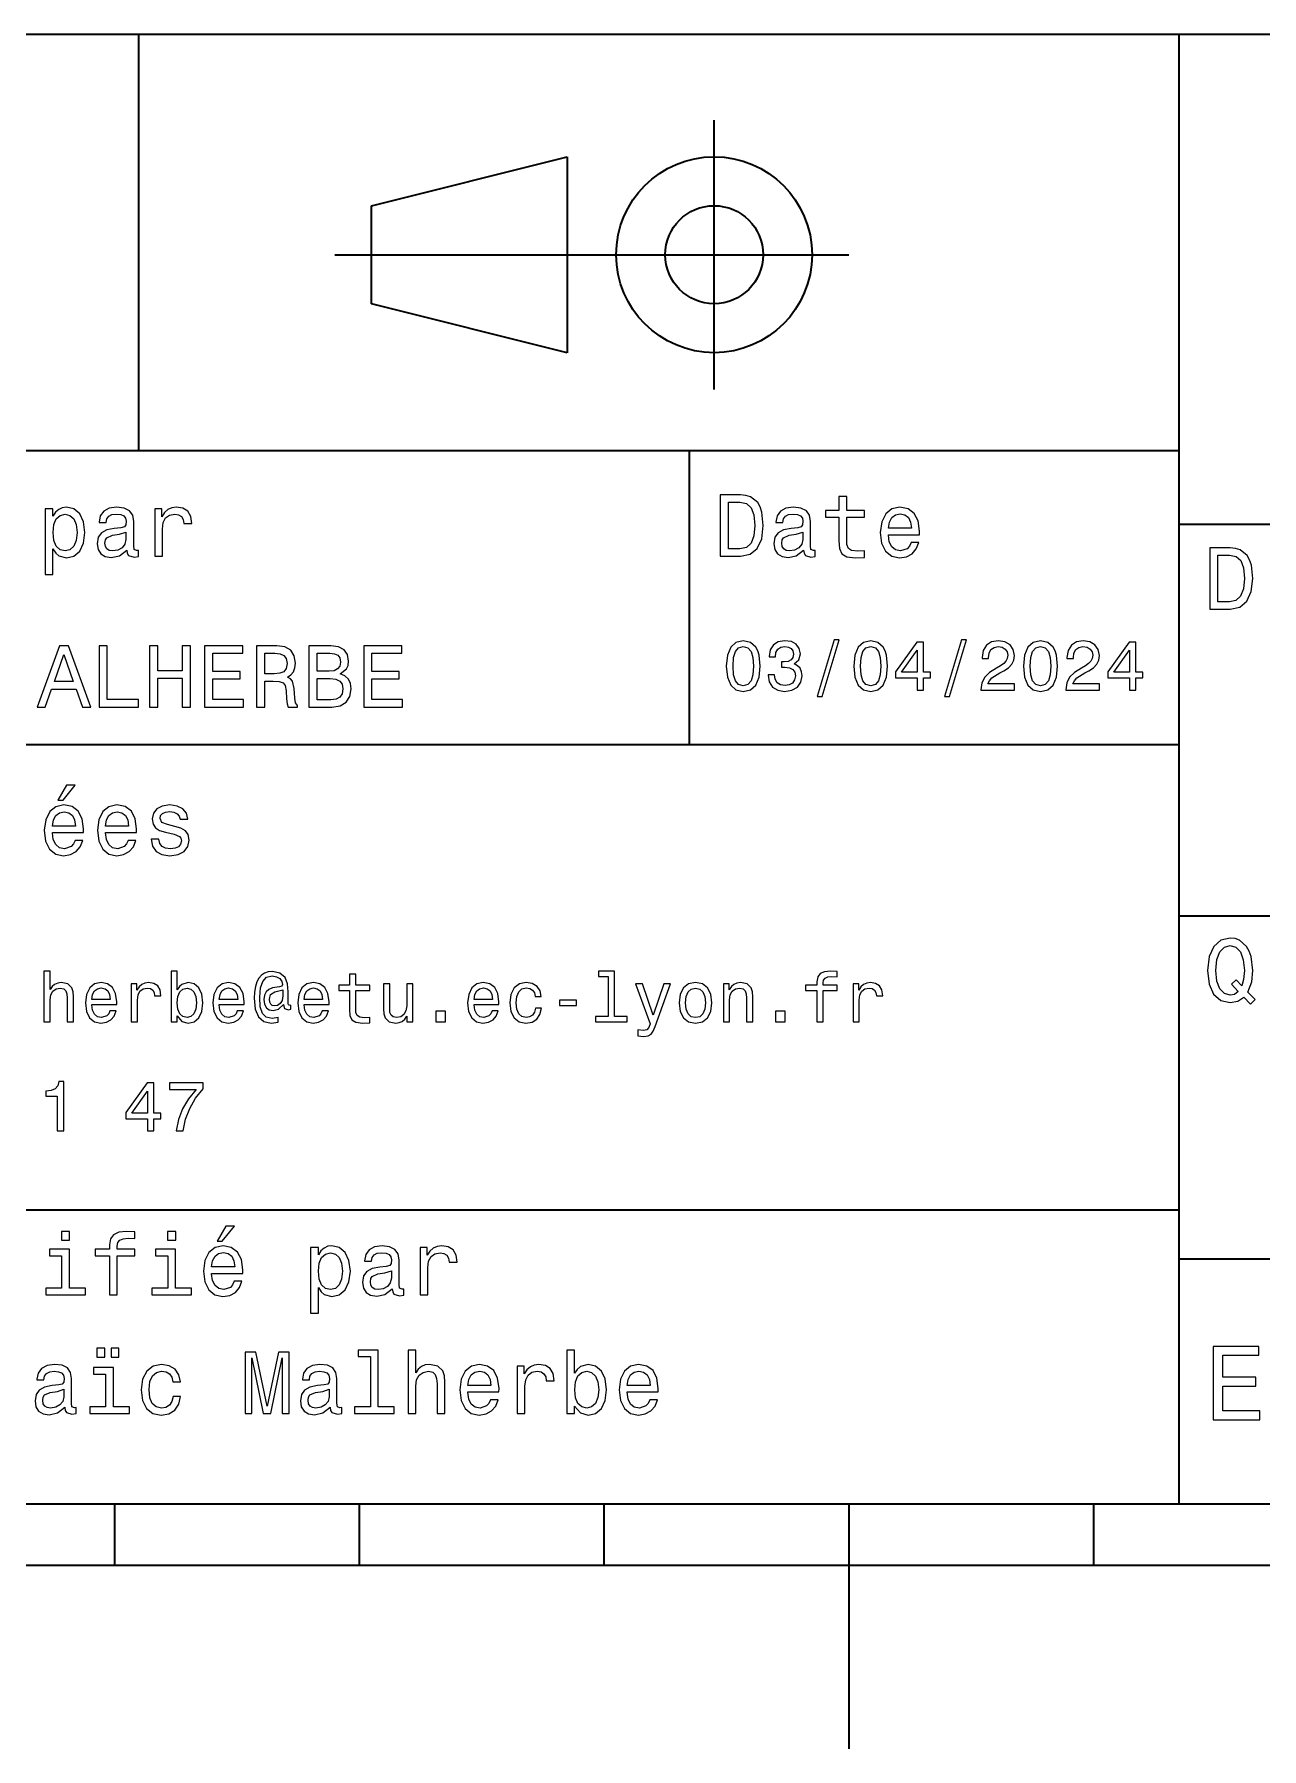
# Model space of a CAD drawing. Extents: x 0 to 297, y 0 to 210.
# Drawn here: x 115.2 to 165.4, y 0 to 70 of the extents above; entities that cross this region are included whole.
import ezdxf

# ---------------------------------------------------------------- set-up
doc = ezdxf.new("R2010")
doc.units = 0

msp = doc.modelspace()

# ---------------------------------------------------------------- linework, layer by layer
at = {"color": 7, "lineweight": 35}
for p, q in [((97, 70), (287, 70)), ((162, 10), (162, 70)), ((127.5, 61), (148.5, 61)), ((97, 53), (162, 53)), ((162, 50), (287, 50)), ((97, 41), (162, 41)), ((162, 34), (287, 34)), ((97, 22), (162, 22)), ((162, 20), (287, 20)), ((10, 10), (287, 10)), ((97, 10), (287, 10)), ((98.5, 7.5), (198.5, 7.5))]:
    msp.add_line(p, q, dxfattribs=at)
at = {"color": 7, "lineweight": 35, "ltscale": 0.425}
msp.add_line((119.5, 53), (119.5, 70), dxfattribs=at)
at = {"color": 7, "lineweight": 35, "ltscale": 0.275}
msp.add_line((143, 55.5), (143, 66.5), dxfattribs=at)
at = {"color": 7, "lineweight": 35, "ltscale": 0.206155}
for p, q in [((129, 63), (137, 65)), ((137, 57), (129, 59))]:
    msp.add_line(p, q, dxfattribs=at)
at = {"color": 7, "lineweight": 35, "ltscale": 0.2}
msp.add_line((137, 65), (137, 57), dxfattribs=at)
at = {"color": 7, "lineweight": 35, "ltscale": 0.1}
msp.add_line((129, 59), (129, 63), dxfattribs=at)
at = {"color": 7, "lineweight": 35, "ltscale": 0.3}
msp.add_line((142, 41), (142, 53), dxfattribs=at)
at = {"color": 7, "lineweight": 35, "ltscale": 0.0625}
for p, q in [((118.5, 10), (118.5, 7.5)), ((128.5, 10), (128.5, 7.5)), ((138.5, 10), (138.5, 7.5)), ((158.5, 10), (158.5, 7.5))]:
    msp.add_line(p, q, dxfattribs=at)
at = {"color": 7, "lineweight": 35, "ltscale": 0.25}
msp.add_line((148.5, 10), (148.5, 0), dxfattribs=at)
at = {"color": 7, "lineweight": 13}
for points in [[(144.080688, 51.190563), (143.248566, 51.190563), (143.248566, 48.690563), (144.080688, 48.690563), (144.473343, 48.769814), (144.765137, 49.011169), (144.945251, 49.40382), (145.010086, 49.940563), (144.952454, 50.488113), (144.880402, 50.70425), (144.779541, 50.877163), (144.487747, 51.111313), (144.296829, 51.168949)], [(148.100861, 50.289986), (148.100861, 49.320965), (148.122482, 49.007565), (148.223343, 48.791428), (148.425079, 48.665348), (148.767288, 48.62212), (149.141937, 48.640129), (149.141937, 48.913906), (148.868149, 48.892292), (148.619598, 48.921112), (148.486313, 49.011169), (148.42868, 49.162464), (148.417862, 49.375), (148.417862, 50.289986), (149.141937, 50.289986), (149.141937, 50.560158), (148.417862, 50.560158), (148.417862, 51.125721), (148.100861, 51.125721), (148.100861, 50.560158), (147.553314, 50.560158), (147.553314, 50.289986)], [(115.986313, 50.326012), (115.986313, 50.625), (115.669312, 50.625), (115.669312, 47.941284), (115.986313, 47.941284), (115.986313, 48.98595), (116.097984, 48.816643), (116.22406, 48.704971), (116.541069, 48.62212), (116.843658, 48.690563), (117.081413, 48.895893), (117.236313, 49.2201), (117.293945, 49.659584), (117.236313, 50.095463), (117.081413, 50.41967), (116.843658, 50.621399), (116.541069, 50.693443), (116.368156, 50.671829), (116.220459, 50.603386), (116.094383, 50.488113)], [(116.48703, 48.9067), (116.274498, 48.953533), (116.119598, 49.097622), (116.022339, 49.331772), (115.989914, 49.659584), (116.022339, 49.983791), (116.119598, 50.217941), (116.274498, 50.358429), (116.48703, 50.408863), (116.681557, 50.358429), (116.836456, 50.21434), (116.933716, 49.98019), (116.969742, 49.659584), (116.933716, 49.335377), (116.836456, 49.097622), (116.681557, 48.953533)], [(119.005043, 48.942726), (119.005043, 48.931919), (119.023056, 48.809441), (119.077087, 48.722984), (119.304031, 48.654541), (119.480545, 48.683357), (119.480545, 48.928314), (119.4049, 48.917507), (119.304031, 48.96434), (119.286026, 49.108429), (119.286026, 50.109871), (119.242798, 50.365635), (119.116714, 50.54575), (118.896973, 50.65382), (118.587173, 50.693443), (118.284584, 50.650219), (118.061241, 50.52774), (117.920746, 50.336815), (117.873917, 50.084656), (117.873917, 50.063042), (118.158501, 50.063042), (118.183716, 50.21434), (118.26297, 50.322407), (118.392654, 50.387249), (118.57637, 50.412464), (118.752884, 50.394455), (118.878967, 50.34042), (118.954613, 50.246758), (118.979828, 50.117077), (118.965416, 49.965778), (118.907784, 49.890129), (118.763687, 49.854107), (118.493515, 49.825291), (118.183716, 49.760448), (117.963974, 49.645176), (117.834297, 49.465057), (117.79467, 49.19849), (117.830688, 48.960735), (117.942368, 48.784222), (118.122482, 48.67255), (118.37104, 48.632927), (118.706055, 48.708576)], [(120.143372, 48.690563), (120.460373, 48.690563), (120.460373, 49.796471), (120.492798, 50.063042), (120.590057, 50.253963), (120.748558, 50.369236), (120.961098, 50.408863), (121.119598, 50.383648), (121.238472, 50.3116), (121.310516, 50.189121), (121.335739, 50.023415), (121.656342, 50.023415), (121.613113, 50.315205), (121.49424, 50.524136), (121.296112, 50.650219), (121.02594, 50.693443), (120.842224, 50.664627), (120.683716, 50.592579), (120.543228, 50.4701), (120.431557, 50.304398), (120.431557, 50.625), (120.143372, 50.625)], [(144.055481, 50.891571), (144.329254, 50.837536), (144.516571, 50.671829), (144.628235, 50.376442), (144.664261, 49.940563), (144.624634, 49.519093), (144.51297, 49.223705), (144.322052, 49.047192), (144.055481, 48.989555), (143.583572, 48.989555), (143.583572, 50.891571)], [(146.656342, 48.942726), (146.656342, 48.931919), (146.674347, 48.809441), (146.728394, 48.722984), (146.955338, 48.654541), (147.131851, 48.683357), (147.131851, 48.928314), (147.056198, 48.917507), (146.955338, 48.96434), (146.937317, 49.108429), (146.937317, 50.109871), (146.894089, 50.365635), (146.768005, 50.54575), (146.548264, 50.65382), (146.23848, 50.693443), (145.935883, 50.650219), (145.71254, 50.52774), (145.572052, 50.336815), (145.525223, 50.084656), (145.525223, 50.063042), (145.809799, 50.063042), (145.835022, 50.21434), (145.914261, 50.322407), (146.043945, 50.387249), (146.227661, 50.412464), (146.404175, 50.394455), (146.530258, 50.34042), (146.605911, 50.246758), (146.631119, 50.117077), (146.616714, 49.965778), (146.559082, 49.890129), (146.414978, 49.854107), (146.144806, 49.825291), (145.835022, 49.760448), (145.61528, 49.645176), (145.485596, 49.465057), (145.445969, 49.19849), (145.481995, 48.960735), (145.593658, 48.784222), (145.773773, 48.67255), (146.022339, 48.632927), (146.357346, 48.708576)], [(150.121765, 49.565922), (151.389771, 49.565922), (151.393372, 49.713619), (151.335739, 50.127884), (151.177231, 50.437683), (150.925079, 50.625), (150.590057, 50.693443), (150.262253, 50.621399), (150.010086, 50.41967), (149.847977, 50.091862), (149.790344, 49.659584), (149.844376, 49.216499), (150.006485, 48.892292), (150.255051, 48.690563), (150.579254, 48.62212), (150.860229, 48.668949), (151.090775, 48.791428), (151.260086, 48.98595), (151.357346, 49.245319), (151.043945, 49.245319), (150.979111, 49.101227), (150.885452, 48.993156), (150.618881, 48.9067), (150.413544, 48.946327), (150.258652, 49.072407), (150.157776, 49.27774), (150.121765, 49.555115)], [(150.121765, 49.832493), (150.161377, 50.081055), (150.258652, 50.264771), (150.406342, 50.376442), (150.600861, 50.416069), (150.791794, 50.376442), (150.939484, 50.264771), (151.029541, 50.081055), (151.061966, 49.832493)], [(118.969025, 49.367798), (118.925797, 49.180477), (118.810516, 49.036385), (118.637611, 48.942726), (118.425072, 48.910305), (118.288185, 48.928314), (118.190926, 48.98595), (118.129684, 49.086815), (118.111671, 49.227306), (118.126083, 49.353386), (118.183716, 49.443443), (118.414268, 49.544312), (118.706055, 49.587536), (118.969025, 49.673992)], [(146.620316, 49.367798), (146.577087, 49.180477), (146.461823, 49.036385), (146.28891, 48.942726), (146.07637, 48.910305), (145.939484, 48.928314), (145.842224, 48.98595), (145.780975, 49.086815), (145.76297, 49.227306), (145.777374, 49.353386), (145.835022, 49.443443), (146.065567, 49.544312), (146.357346, 49.587536), (146.620316, 49.673992)], [(164.080688, 49.030979), (163.248566, 49.030979), (163.248566, 46.530979), (164.080688, 46.530979), (164.473343, 46.610229), (164.765137, 46.851585), (164.945251, 47.244236), (165.010086, 47.780979), (164.952454, 48.328529), (164.880402, 48.544666), (164.779541, 48.717579), (164.487747, 48.951729), (164.296829, 49.009365)], [(164.055481, 48.731987), (164.329254, 48.677952), (164.516571, 48.512245), (164.628235, 48.216858), (164.664261, 47.780979), (164.624634, 47.359509), (164.51297, 47.064121), (164.322052, 46.887608), (164.055481, 46.829971), (163.583572, 46.829971), (163.583572, 48.731987)], [(115.337898, 42.530979), (115.669312, 42.530979), (115.932281, 43.26585), (116.930115, 43.26585), (117.193085, 42.530979), (117.5317, 42.530979), (116.616714, 45.03458), (116.249283, 45.03458)], [(117.870316, 42.530979), (119.476944, 42.530979), (119.476944, 42.833572), (118.201729, 42.833572), (118.201729, 45.030979), (117.870316, 45.030979)], [(119.934441, 42.530979), (120.269455, 42.530979), (120.269455, 43.70533), (121.270897, 43.70533), (121.270897, 42.530979), (121.60231, 42.530979), (121.60231, 45.030979), (121.270897, 45.030979), (121.270897, 44.011528), (120.269455, 44.011528), (120.269455, 45.030979), (119.934441, 45.030979)], [(122.182281, 42.530979), (123.767296, 42.530979), (123.767296, 42.833572), (122.513687, 42.833572), (122.513687, 43.680115), (123.630402, 43.680115), (123.630402, 43.979107), (122.513687, 43.979107), (122.513687, 44.728386), (123.73848, 44.728386), (123.73848, 45.030979), (122.182281, 45.030979)], [(124.304039, 42.530979), (124.639053, 42.530979), (124.639053, 43.586456), (124.98127, 43.586456), (125.233429, 43.575649), (125.391937, 43.525215), (125.478394, 43.406338), (125.514412, 43.193802), (125.532425, 42.869595), (125.554039, 42.657059), (125.597267, 42.530979), (125.97551, 42.530979), (125.97551, 42.599422), (125.892654, 42.700287), (125.863838, 42.887608), (125.838623, 43.291065), (125.777382, 43.590057), (125.694527, 43.683716), (125.564842, 43.752159), (125.708939, 43.842216), (125.809799, 43.9683), (125.874641, 44.126801), (125.896255, 44.317722), (125.845825, 44.620316), (125.701736, 44.84726), (125.463982, 44.98415), (125.139771, 45.030979), (124.304039, 45.030979)], [(127.726227, 43.881844), (127.978394, 44.090778), (128.043228, 44.231266), (128.06485, 44.404179), (128.018021, 44.674351), (127.877525, 44.868874), (127.650581, 44.987751), (127.33358, 45.030979), (126.44381, 45.030979), (126.44381, 42.530979), (127.38401, 42.530979), (127.719025, 42.581413), (127.967583, 42.729107), (128.122482, 42.963257), (128.176514, 43.280258), (128.144104, 43.492794), (128.057648, 43.669308), (127.917152, 43.798992)], [(128.688049, 42.530979), (130.273056, 42.530979), (130.273056, 42.833572), (129.019455, 42.833572), (129.019455, 43.680115), (130.136169, 43.680115), (130.136169, 43.979107), (129.019455, 43.979107), (129.019455, 44.728386), (130.244232, 44.728386), (130.244232, 45.030979), (128.688049, 45.030979)], [(143.498566, 44.201729), (143.541794, 43.749279), (143.677231, 43.426514), (143.893372, 43.230549), (144.193085, 43.167149), (144.489914, 43.230549), (144.706055, 43.426514), (144.838623, 43.749279), (144.884735, 44.201729), (144.838623, 44.651299), (144.783859, 44.829971), (144.706055, 44.976948), (144.489914, 45.172913), (144.193085, 45.239193), (143.893372, 45.172913), (143.677231, 44.974064), (143.541794, 44.651299)], [(143.775223, 44.201729), (143.798279, 44.550434), (143.870316, 44.801155), (144, 44.948128), (144.193085, 45), (144.383286, 44.948128), (144.51297, 44.801155), (144.585022, 44.550434), (144.608078, 44.201729), (144.585022, 43.850143), (144.51297, 43.599426), (144.383286, 43.45245), (144.193085, 43.403458), (144, 43.45245), (143.870316, 43.599426), (143.798279, 43.850143)], [(145.201736, 43.853027), (145.201736, 43.832855), (145.247849, 43.556198), (145.383286, 43.348705), (145.596542, 43.216141), (145.878967, 43.167149), (146.17868, 43.216141), (146.403458, 43.342941), (146.547562, 43.54467), (146.599426, 43.804035), (146.57637, 43.974064), (146.51297, 44.112392), (146.409225, 44.219021), (146.270905, 44.296829), (146.458221, 44.45245), (146.524506, 44.700291), (146.481277, 44.925072), (146.357361, 45.0951), (146.155624, 45.201729), (145.878967, 45.239193), (145.619598, 45.193085), (145.420761, 45.066284), (145.291077, 44.864555), (145.247849, 44.596542), (145.247849, 44.57637), (145.504333, 44.57637), (145.52739, 44.760807), (145.60231, 44.893372), (145.723343, 44.974064), (145.893372, 45.002884), (146.043228, 44.979828), (146.15274, 44.919308), (146.219025, 44.821327), (146.244965, 44.688763), (146.219025, 44.54755), (146.149857, 44.45245), (146.028824, 44.394814), (145.864563, 44.377522), (145.752167, 44.380405), (145.752167, 44.15274), (145.893372, 44.158501), (146.074936, 44.132565), (146.210373, 44.0634), (146.291077, 43.951008), (146.319885, 43.804035), (146.288193, 43.63689), (146.20462, 43.51297), (146.072052, 43.435158), (145.896255, 43.409222), (145.714706, 43.438042), (145.582138, 43.524498), (145.498566, 43.662827), (145.466858, 43.853027)], [(147.213257, 42.956772), (147.412109, 42.956772), (148.109512, 45.279541), (147.907791, 45.279541)], [(148.703171, 44.201729), (148.746399, 43.749279), (148.881851, 43.426514), (149.097992, 43.230549), (149.397705, 43.167149), (149.694534, 43.230549), (149.910675, 43.426514), (150.043228, 43.749279), (150.08934, 44.201729), (150.043228, 44.651299), (149.98848, 44.829971), (149.910675, 44.976948), (149.694534, 45.172913), (149.397705, 45.239193), (149.097992, 45.172913), (148.881851, 44.974064), (148.746399, 44.651299)], [(148.979828, 44.201729), (149.002884, 44.550434), (149.074936, 44.801155), (149.20462, 44.948128), (149.397705, 45), (149.587906, 44.948128), (149.71759, 44.801155), (149.789627, 44.550434), (149.812683, 44.201729), (149.789627, 43.850143), (149.71759, 43.599426), (149.587906, 43.45245), (149.397705, 43.403458), (149.20462, 43.45245), (149.074936, 43.599426), (149.002884, 43.850143)], [(151.291077, 43.224785), (151.55043, 43.224785), (151.55043, 43.720463), (151.835739, 43.720463), (151.835739, 43.951008), (151.55043, 43.951008), (151.55043, 45.181557), (151.288193, 45.181557), (150.412109, 43.974064), (150.412109, 43.720463), (151.291077, 43.720463)], [(150.65419, 43.951008), (151.291077, 44.847263), (151.291077, 43.951008)], [(152.417877, 42.956772), (152.616714, 42.956772), (153.314133, 45.279541), (153.112396, 45.279541)], [(153.899139, 43.224785), (155.273773, 43.224785), (155.273773, 43.472622), (154.187317, 43.472622), (154.247849, 43.60807), (154.351593, 43.720463), (154.671478, 43.925072), (154.841507, 44.011528), (155.031708, 44.135448), (155.167145, 44.279541), (155.244965, 44.44957), (155.273773, 44.642651), (155.224792, 44.884727), (155.08934, 45.074928), (154.881851, 45.195965), (154.613831, 45.239193), (154.337173, 45.190201), (154.126801, 45.054756), (153.991364, 44.838619), (153.945251, 44.553314), (153.945251, 44.51297), (154.207504, 44.51297), (154.207504, 44.536022), (154.233429, 44.731991), (154.311249, 44.876083), (154.435165, 44.9683), (154.599426, 45), (154.766571, 44.971184), (154.890488, 44.899136), (154.971191, 44.786743), (155, 44.645535), (154.979828, 44.51297), (154.925079, 44.400578), (154.832855, 44.302593), (154.706055, 44.216141), (154.536026, 44.12392), (154.253601, 43.945248), (154.054764, 43.755043), (153.9366, 43.524498), (153.899139, 43.233429)], [(155.642654, 44.201729), (155.685883, 43.749279), (155.821335, 43.426514), (156.037476, 43.230549), (156.337173, 43.167149), (156.634003, 43.230549), (156.850143, 43.426514), (156.982712, 43.749279), (157.028824, 44.201729), (156.982712, 44.651299), (156.927963, 44.829971), (156.850143, 44.976948), (156.634003, 45.172913), (156.337173, 45.239193), (156.037476, 45.172913), (155.821335, 44.974064), (155.685883, 44.651299)], [(155.919312, 44.201729), (155.942368, 44.550434), (156.01442, 44.801155), (156.144104, 44.948128), (156.337173, 45), (156.527374, 44.948128), (156.657059, 44.801155), (156.729111, 44.550434), (156.752167, 44.201729), (156.729111, 43.850143), (156.657059, 43.599426), (156.527374, 43.45245), (156.337173, 43.403458), (156.144104, 43.45245), (156.01442, 43.599426), (155.942368, 43.850143)], [(157.368881, 43.224785), (158.743515, 43.224785), (158.743515, 43.472622), (157.657059, 43.472622), (157.71759, 43.60807), (157.821335, 43.720463), (158.14122, 43.925072), (158.311249, 44.011528), (158.50145, 44.135448), (158.636887, 44.279541), (158.714706, 44.44957), (158.743515, 44.642651), (158.694534, 44.884727), (158.559082, 45.074928), (158.351593, 45.195965), (158.083572, 45.239193), (157.806915, 45.190201), (157.596542, 45.054756), (157.461105, 44.838619), (157.414993, 44.553314), (157.414993, 44.51297), (157.677231, 44.51297), (157.677231, 44.536022), (157.703171, 44.731991), (157.780991, 44.876083), (157.904907, 44.9683), (158.069168, 45), (158.236313, 44.971184), (158.360229, 44.899136), (158.440918, 44.786743), (158.469742, 44.645535), (158.44957, 44.51297), (158.394821, 44.400578), (158.302597, 44.302593), (158.175797, 44.216141), (158.005768, 44.12392), (157.723343, 43.945248), (157.524506, 43.755043), (157.406342, 43.524498), (157.368881, 43.233429)], [(159.965424, 43.224785), (160.224792, 43.224785), (160.224792, 43.720463), (160.510086, 43.720463), (160.510086, 43.951008), (160.224792, 43.951008), (160.224792, 45.181557), (159.96254, 45.181557), (159.086456, 43.974064), (159.086456, 43.720463), (159.965424, 43.720463)], [(159.328537, 43.951008), (159.965424, 44.847263), (159.965424, 43.951008)], [(116.047546, 43.572044), (116.432999, 44.674351), (116.818443, 43.572044)], [(125.046112, 44.724785), (125.265854, 44.703171), (125.420753, 44.634727), (125.518013, 44.508644), (125.550438, 44.310516), (125.514412, 44.101585), (125.417152, 43.975502), (125.251442, 43.910664), (125.024498, 43.892651), (124.639053, 43.892651), (124.639053, 44.724785)], [(127.265137, 43.993515), (126.775223, 43.993515), (126.775223, 44.731987), (127.293953, 44.731987), (127.48848, 44.710373), (127.625366, 44.645531), (127.708221, 44.533859), (127.737038, 44.368156), (127.704613, 44.20245), (127.618164, 44.087173), (127.470467, 44.015129)], [(127.344383, 42.829971), (126.775223, 42.829971), (126.775223, 43.690922), (127.311966, 43.690922), (127.53891, 43.665707), (127.701012, 43.590057), (127.798279, 43.460373), (127.830696, 43.273052), (127.798279, 43.074928), (127.708221, 42.938038), (127.556923, 42.855186)], [(116.184441, 38.728386), (116.396973, 38.728386), (116.897697, 39.340778), (116.54467, 39.340778)], [(115.964699, 37.406338), (117.232712, 37.406338), (117.236313, 37.554035), (117.178673, 37.9683), (117.020172, 38.278099), (116.768013, 38.465416), (116.432999, 38.533859), (116.105186, 38.461815), (115.853027, 38.260086), (115.690918, 37.932278), (115.633286, 37.5), (115.687317, 37.056915), (115.849426, 36.732708), (116.097984, 36.530979), (116.422188, 36.462536), (116.703171, 36.509365), (116.933716, 36.631844), (117.103027, 36.826366), (117.200287, 37.085735), (116.886887, 37.085735), (116.822044, 36.941643), (116.728386, 36.833572), (116.461815, 36.747116), (116.256485, 36.786743), (116.101585, 36.912823), (116.000717, 37.118156), (115.964699, 37.395531)], [(118.133286, 37.406338), (119.401299, 37.406338), (119.4049, 37.554035), (119.34726, 37.9683), (119.188766, 38.278099), (118.9366, 38.465416), (118.601585, 38.533859), (118.273773, 38.461815), (118.021614, 38.260086), (117.859512, 37.932278), (117.801872, 37.5), (117.855911, 37.056915), (118.018013, 36.732708), (118.266571, 36.530979), (118.590775, 36.462536), (118.871758, 36.509365), (119.10231, 36.631844), (119.271614, 36.826366), (119.368881, 37.085735), (119.055481, 37.085735), (118.990631, 36.941643), (118.896973, 36.833572), (118.630402, 36.747116), (118.425072, 36.786743), (118.270172, 36.912823), (118.169312, 37.118156), (118.133286, 37.395531)], [(120.971901, 37.658501), (120.66571, 37.730545), (120.438766, 37.8134), (120.363113, 37.982708), (120.384727, 38.101585), (120.460373, 38.188038), (120.582855, 38.242073), (120.759369, 38.263687), (120.92868, 38.242073), (121.061966, 38.177231), (121.148415, 38.079971), (121.184441, 37.950287), (121.49424, 37.950287), (121.49424, 37.957493), (121.440201, 38.191643), (121.292511, 38.375359), (121.061966, 38.490635), (120.759369, 38.533859), (120.453171, 38.490635), (120.229828, 38.371758), (120.08934, 38.195244), (120.046112, 37.971901), (120.078529, 37.755764), (120.179398, 37.604465), (120.3451, 37.496399), (120.586456, 37.42075), (120.939484, 37.334293), (121.155624, 37.244236), (121.213257, 37.172188), (121.234871, 37.064121), (121.202454, 36.930836), (121.115997, 36.829971), (120.97551, 36.765129), (120.788185, 36.743515), (120.590057, 36.765129), (120.445969, 36.840778), (120.348709, 36.963257), (120.309082, 37.132565), (120.002884, 37.132565), (120.053314, 36.844379), (120.201012, 36.635445), (120.435158, 36.509365), (120.759369, 36.462536), (121.097984, 36.509365), (121.346542, 36.635445), (121.497841, 36.837173), (121.551872, 37.100143), (121.512253, 37.327087), (121.400574, 37.481987), (121.216858, 37.582851)], [(115.964699, 37.672909), (116.004318, 37.921471), (116.101585, 38.105186), (116.249283, 38.216858), (116.443802, 38.256485), (116.634727, 38.216858), (116.782425, 38.105186), (116.872482, 37.921471), (116.9049, 37.672909)], [(118.133286, 37.672909), (118.172913, 37.921471), (118.270172, 38.105186), (118.41787, 38.216858), (118.612396, 38.256485), (118.803314, 38.216858), (118.951012, 38.105186), (119.041069, 37.921471), (119.073486, 37.672909)], [(164.642654, 30.685879), (164.916428, 30.401297), (165.107346, 30.592218), (164.811966, 30.894812), (164.963257, 31.305475), (165.010086, 31.780979), (164.941635, 32.339336), (164.862396, 32.56628), (164.757919, 32.753601), (164.46254, 33.009365), (164.282425, 33.074207), (164.08429, 33.099422), (163.702454, 33.009365), (163.41066, 32.757202), (163.223343, 32.342937), (163.158508, 31.780979), (163.223343, 31.219019), (163.407059, 30.804754), (163.698853, 30.54899), (164.08429, 30.462536), (164.39769, 30.520172)], [(164.41571, 30.916426), (164.260803, 30.801151), (164.08429, 30.765129), (163.850143, 30.829971), (163.666428, 31.024494), (163.543945, 31.341497), (163.504318, 31.780979), (163.543945, 32.216858), (163.662827, 32.537464), (163.846542, 32.731987), (164.08429, 32.80043), (164.318451, 32.731987), (164.502167, 32.533859), (164.621033, 32.213257), (164.664261, 31.780979), (164.631851, 31.40634), (164.5634, 31.150576), (164.329254, 31.395533), (164.13472, 31.211815)], [(115.619598, 29.680115), (115.873199, 29.680115), (115.873199, 30.573486), (115.899132, 30.778097), (115.982712, 30.927954), (116.112389, 31.020172), (116.285301, 31.054754), (116.42363, 31.025936), (116.510086, 30.948126), (116.553314, 30.818443), (116.567719, 30.645533), (116.567719, 29.680115), (116.82132, 29.680115), (116.82132, 30.697407), (116.809799, 30.902018), (116.757919, 31.072046), (116.587891, 31.227665), (116.322769, 31.282421), (116.178673, 31.262247), (116.054756, 31.207493), (115.951004, 31.121037), (115.873199, 31.002882), (115.873199, 31.749279), (115.619598, 31.749279)], [(121.0634, 29.919308), (121.250717, 29.697405), (121.507202, 29.62536), (121.749283, 29.680115), (121.942368, 29.844379), (122.0634, 30.106628), (122.109512, 30.45533), (122.0634, 30.804033), (121.939484, 31.0634), (121.749283, 31.224783), (121.507202, 31.282421), (121.253601, 31.207493), (121.149857, 31.115273), (121.0634, 30.991354), (121.0634, 31.749279), (120.809799, 31.749279), (120.809799, 29.680115), (121.0634, 29.680115)], [(125.708939, 30.190201), (125.708939, 30.357347), (125.662827, 30.348703), (125.60807, 30.368876), (125.590782, 30.429394), (125.590782, 30.902018), (125.567726, 31.236311), (125.47551, 31.48415), (125.259369, 31.668587), (124.956772, 31.734869), (124.780983, 31.717579), (124.631126, 31.665705), (124.501442, 31.57925), (124.397697, 31.458212), (124.317001, 31.305475), (124.259369, 31.118155), (124.224785, 30.893372), (124.213257, 30.639769), (124.253601, 30.193083), (124.383286, 29.87608), (124.599426, 29.685879), (124.907784, 29.62536), (125.190201, 29.671469), (125.190201, 29.861671), (124.942368, 29.815561), (124.703171, 29.864553), (124.54467, 30.023054), (124.458214, 30.291065), (124.432281, 30.680115), (124.461098, 31.060518), (124.559082, 31.331411), (124.717583, 31.495676), (124.948128, 31.550432), (125.123917, 31.518732), (125.253601, 31.443804), (125.334297, 31.331411), (125.363113, 31.201729), (125.331413, 31.138329), (125.244957, 31.109509), (124.96254, 31.066282), (124.806915, 31.002882), (124.694527, 30.904898), (124.628242, 30.769451), (124.60807, 30.590778), (124.634003, 30.397694), (124.706055, 30.253601), (124.824211, 30.164265), (124.979828, 30.135447), (125.207497, 30.195965), (125.400574, 30.386166), (125.400574, 30.368876), (125.446686, 30.216137), (125.605186, 30.170029)], [(128.103745, 30.959654), (128.103745, 30.184437), (128.121033, 29.933718), (128.201736, 29.760807), (128.363113, 29.659943), (128.636887, 29.62536), (128.9366, 29.639769), (128.9366, 29.858789), (128.717575, 29.841497), (128.518738, 29.864553), (128.412109, 29.9366), (128.365997, 30.057636), (128.357346, 30.227665), (128.357346, 30.959654), (128.9366, 30.959654), (128.9366, 31.175793), (128.357346, 31.175793), (128.357346, 31.628242), (128.103745, 31.628242), (128.103745, 31.175793), (127.66571, 31.175793), (127.66571, 30.959654)], [(138.677246, 31.536022), (138.677246, 29.893372), (138.155624, 29.893372), (138.155624, 29.680115), (139.44957, 29.680115), (139.44957, 29.893372), (138.930847, 29.893372), (138.930847, 31.749279), (138.279541, 31.749279), (138.279541, 31.536022)], [(147.198853, 30.959654), (147.198853, 29.680115), (147.452454, 29.680115), (147.452454, 30.959654), (148.028824, 30.959654), (148.028824, 31.175793), (147.452454, 31.175793), (147.452454, 31.270893), (147.472626, 31.386166), (147.53891, 31.463976), (147.651306, 31.510086), (147.812683, 31.527376), (148.028824, 31.51585), (148.028824, 31.734869), (147.755051, 31.749279), (147.507217, 31.723343), (147.334305, 31.645533), (147.23056, 31.510086), (147.198853, 31.317001), (147.198853, 31.175793), (146.734879, 31.175793), (146.734879, 30.959654)], [(117.57637, 30.380404), (118.590775, 30.380404), (118.593658, 30.498558), (118.547546, 30.829971), (118.420746, 31.077808), (118.219017, 31.227665), (117.951004, 31.282421), (117.688759, 31.224783), (117.48703, 31.0634), (117.357346, 30.801151), (117.311234, 30.45533), (117.354462, 30.100864), (117.484146, 29.841497), (117.682999, 29.680115), (117.94236, 29.62536), (118.167145, 29.662825), (118.351585, 29.760807), (118.48703, 29.916426), (118.564842, 30.123919), (118.314117, 30.123919), (118.262245, 30.008644), (118.187317, 29.92219), (117.97406, 29.853025), (117.809799, 29.884726), (117.685883, 29.98559), (117.605186, 30.149855), (117.57637, 30.371758)], [(117.57637, 30.593658), (117.60807, 30.792507), (117.685883, 30.93948), (117.804031, 31.028818), (117.959656, 31.060518), (118.112389, 31.028818), (118.230545, 30.93948), (118.302597, 30.792507), (118.328529, 30.593658)], [(119.184433, 29.680115), (119.438042, 29.680115), (119.438042, 30.56484), (119.463974, 30.778097), (119.541786, 30.930836), (119.668587, 31.023054), (119.838615, 31.054754), (119.965416, 31.034582), (120.060516, 30.976944), (120.118156, 30.878962), (120.138329, 30.746397), (120.394814, 30.746397), (120.360229, 30.979826), (120.265129, 31.146973), (120.106628, 31.247837), (119.890488, 31.282421), (119.743515, 31.259365), (119.616714, 31.201729), (119.504318, 31.103746), (119.414986, 30.971182), (119.414986, 31.227665), (119.184433, 31.227665)], [(121.850143, 30.45533), (121.821327, 30.195965), (121.743515, 30.005764), (121.619598, 29.89049), (121.463974, 29.853025), (121.293945, 29.89049), (121.170029, 30.005764), (121.092216, 30.193083), (121.066284, 30.45533), (121.092216, 30.714697), (121.170029, 30.902018), (121.293945, 31.014408), (121.463974, 31.054754), (121.619598, 31.014408), (121.743515, 30.899136), (121.821327, 30.711815)], [(122.780983, 30.380404), (123.795387, 30.380404), (123.798271, 30.498558), (123.752167, 30.829971), (123.625359, 31.077808), (123.42363, 31.227665), (123.155624, 31.282421), (122.893372, 31.224783), (122.691643, 31.0634), (122.561958, 30.801151), (122.515854, 30.45533), (122.559082, 30.100864), (122.688759, 29.841497), (122.887611, 29.680115), (123.146973, 29.62536), (123.371758, 29.662825), (123.556198, 29.760807), (123.691643, 29.916426), (123.769455, 30.123919), (123.51873, 30.123919), (123.466858, 30.008644), (123.39193, 29.92219), (123.178673, 29.853025), (123.014412, 29.884726), (122.890488, 29.98559), (122.809799, 30.149855), (122.780983, 30.371758)], [(122.780983, 30.593658), (122.812683, 30.792507), (122.890488, 30.93948), (123.008644, 31.028818), (123.164268, 31.060518), (123.317001, 31.028818), (123.435158, 30.93948), (123.507202, 30.792507), (123.533142, 30.593658)], [(125.374641, 30.734869), (125.345825, 30.556196), (125.273773, 30.429394), (125.164268, 30.351585), (125.034584, 30.328529), (124.945244, 30.342939), (124.881844, 30.394812), (124.841499, 30.481268), (124.829971, 30.602304), (124.878967, 30.801151), (125.046112, 30.904898), (125.374641, 30.98559)], [(126.250725, 30.380404), (127.265129, 30.380404), (127.268013, 30.498558), (127.221909, 30.829971), (127.0951, 31.077808), (126.893372, 31.227665), (126.625366, 31.282421), (126.363113, 31.224783), (126.161385, 31.0634), (126.0317, 30.801151), (125.985596, 30.45533), (126.028824, 30.100864), (126.158501, 29.841497), (126.357353, 29.680115), (126.616714, 29.62536), (126.841499, 29.662825), (127.02594, 29.760807), (127.161385, 29.916426), (127.239197, 30.123919), (126.988472, 30.123919), (126.9366, 30.008644), (126.861671, 29.92219), (126.648415, 29.853025), (126.484154, 29.884726), (126.360229, 29.98559), (126.279541, 30.149855), (126.250725, 30.371758)], [(126.250725, 30.593658), (126.282425, 30.792507), (126.360229, 30.93948), (126.478386, 31.028818), (126.63401, 31.060518), (126.786743, 31.028818), (126.9049, 30.93948), (126.976944, 30.792507), (127.002884, 30.593658)], [(130.69165, 31.227665), (130.438049, 31.227665), (130.438049, 30.334293), (130.409225, 30.126801), (130.325653, 29.976944), (130.195969, 29.884726), (130.02594, 29.855907), (129.890488, 29.878962), (129.804031, 29.948126), (129.755051, 30.066282), (129.743515, 30.233429), (129.743515, 31.227665), (129.489914, 31.227665), (129.489914, 30.210375), (129.498566, 30.005764), (129.553314, 29.835733), (129.720459, 29.680115), (129.98848, 29.62536), (130.132568, 29.645533), (130.256485, 29.697405), (130.363113, 29.786743), (130.44957, 29.916426), (130.44957, 29.680115), (130.69165, 29.680115)], [(133.190201, 30.380404), (134.20462, 30.380404), (134.207489, 30.498558), (134.161392, 30.829971), (134.034592, 31.077808), (133.832855, 31.227665), (133.56485, 31.282421), (133.302597, 31.224783), (133.100861, 31.0634), (132.971191, 30.801151), (132.925079, 30.45533), (132.968307, 30.100864), (133.097992, 29.841497), (133.296829, 29.680115), (133.556198, 29.62536), (133.780975, 29.662825), (133.965424, 29.760807), (134.100861, 29.916426), (134.17868, 30.123919), (133.927963, 30.123919), (133.876083, 30.008644), (133.801147, 29.92219), (133.587906, 29.853025), (133.42363, 29.884726), (133.299713, 29.98559), (133.219025, 30.149855), (133.190201, 30.371758)], [(133.190201, 30.593658), (133.221909, 30.792507), (133.299713, 30.93948), (133.417877, 31.028818), (133.573486, 31.060518), (133.726227, 31.028818), (133.844391, 30.93948), (133.916428, 30.792507), (133.942368, 30.593658)], [(135.688766, 30.714697), (135.939484, 30.714697), (135.887604, 30.945244), (135.763702, 31.126801), (135.570618, 31.239193), (135.319885, 31.282421), (135.043228, 31.224783), (134.832855, 31.0634), (134.700287, 30.801151), (134.654175, 30.449568), (134.697418, 30.100864), (134.827087, 29.841497), (135.031708, 29.680115), (135.311249, 29.62536), (135.559082, 29.668587), (135.752167, 29.789625), (135.884735, 29.979826), (135.942368, 30.233429), (135.700287, 30.233429), (135.657074, 30.072046), (135.57637, 29.951008), (135.461105, 29.87608), (135.319885, 29.853025), (135.144104, 29.89049), (135.017303, 30.005764), (134.939484, 30.193083), (134.913544, 30.458212), (134.939484, 30.717579), (135.020172, 30.904898), (135.149857, 31.020172), (135.319885, 31.060518), (135.469742, 31.034582), (135.582138, 30.9683), (135.657074, 30.858789)], [(140.948135, 31.227665), (140.504333, 29.95389), (140.069168, 31.227665), (139.792511, 31.227665), (140.380402, 29.59366), (140.328537, 29.449568), (140.247849, 29.351585), (140.112396, 29.319883), (139.878967, 29.348703), (139.878967, 29.103746), (140.123932, 29.08069), (140.299713, 29.103746), (140.423645, 29.175793), (140.51297, 29.299711), (140.59079, 29.481268), (141.219025, 31.227665)], [(141.567734, 30.45245), (141.613831, 30.100864), (141.746399, 29.841497), (141.956787, 29.680115), (142.239197, 29.62536), (142.518738, 29.680115), (142.729111, 29.838615), (142.861679, 30.097982), (142.910675, 30.45245), (142.861679, 30.804033), (142.729111, 31.066282), (142.518738, 31.224783), (142.239197, 31.282421), (141.956787, 31.224783), (141.746399, 31.0634), (141.613831, 30.804033)], [(141.827087, 30.45533), (141.853027, 30.714697), (141.933716, 30.902018), (142.063416, 31.01729), (142.239197, 31.057636), (142.412109, 31.01729), (142.541794, 30.904898), (142.622482, 30.714697), (142.651306, 30.45533), (142.622482, 30.193083), (142.541794, 30.002882), (142.412109, 29.887608), (142.239197, 29.850143), (142.063416, 29.887608), (141.933716, 30.002882), (141.853027, 30.193083)], [(143.377533, 29.680115), (143.631134, 29.680115), (143.631134, 30.573486), (143.657074, 30.778097), (143.740646, 30.927954), (143.870331, 31.020172), (144.043243, 31.054754), (144.181564, 31.025936), (144.268021, 30.948126), (144.311249, 30.818443), (144.325653, 30.645533), (144.325653, 29.680115), (144.579254, 29.680115), (144.579254, 30.697407), (144.567734, 30.902018), (144.515854, 31.072046), (144.345825, 31.227665), (144.080704, 31.282421), (143.933731, 31.262247), (143.809814, 31.207493), (143.703186, 31.115273), (143.619598, 30.991354), (143.619598, 31.227665), (143.377533, 31.227665)], [(148.677246, 29.680115), (148.930847, 29.680115), (148.930847, 30.56484), (148.956787, 30.778097), (149.034592, 30.930836), (149.161392, 31.023054), (149.331421, 31.054754), (149.458221, 31.034582), (149.553314, 30.976944), (149.610962, 30.878962), (149.631134, 30.746397), (149.887619, 30.746397), (149.853027, 30.979826), (149.757935, 31.146973), (149.599426, 31.247837), (149.383301, 31.282421), (149.236328, 31.259365), (149.109528, 31.201729), (148.997131, 31.103746), (148.907791, 30.971182), (148.907791, 31.227665), (148.677246, 31.227665)], [(131.631134, 29.680115), (132.028824, 29.680115), (132.028824, 30.10951), (131.631134, 30.10951)], [(136.685883, 30.340057), (137.383286, 30.340057), (137.383286, 30.567722), (136.685883, 30.567722)], [(145.510101, 29.680115), (145.907791, 29.680115), (145.907791, 30.10951), (145.510101, 30.10951)], [(116.164261, 25.224785), (116.426514, 25.224785), (116.426514, 27.239193), (116.230545, 27.239193), (116.178673, 27.063402), (116.074928, 26.945246), (115.916428, 26.876081), (115.697403, 26.853027), (115.697403, 26.648417), (116.164261, 26.648417)], [(119.844376, 25.224785), (120.103745, 25.224785), (120.103745, 25.720463), (120.389046, 25.720463), (120.389046, 25.95101), (120.103745, 25.95101), (120.103745, 27.181557), (119.841499, 27.181557), (118.965416, 25.974064), (118.965416, 25.720463), (119.844376, 25.720463)], [(119.207489, 25.95101), (119.844376, 26.847263), (119.844376, 25.95101)], [(121.020172, 25.224785), (121.311241, 25.224785), (121.406342, 25.700289), (121.573486, 26.144093), (121.809799, 26.556196), (122.118156, 26.942364), (122.118156, 27.181557), (120.746399, 27.181557), (120.746399, 26.91931), (121.841499, 26.91931), (121.524498, 26.53026), (121.285301, 26.12392), (121.118156, 25.691643)], [(116.667145, 21.117435), (116.33213, 21.117435), (116.33213, 20.757204), (116.667145, 20.757204)], [(118.295387, 20.130404), (118.295387, 18.530979), (118.612396, 18.530979), (118.612396, 20.130404), (119.332855, 20.130404), (119.332855, 20.400576), (118.612396, 20.400576), (118.612396, 20.519451), (118.637611, 20.663544), (118.720459, 20.760807), (118.860954, 20.818443), (119.062683, 20.840057), (119.332855, 20.825647), (119.332855, 21.099422), (118.990631, 21.117435), (118.680832, 21.085014), (118.464699, 20.987751), (118.335014, 20.818443), (118.295387, 20.577089), (118.295387, 20.400576), (117.715424, 20.400576), (117.715424, 20.130404)], [(121.004326, 21.117435), (120.669312, 21.117435), (120.669312, 20.757204), (121.004326, 20.757204)], [(122.690201, 20.728386), (122.90274, 20.728386), (123.403458, 21.340778), (123.05043, 21.340778)], [(116.656342, 18.79755), (116.656342, 20.400576), (115.842216, 20.400576), (115.842216, 20.130404), (116.33934, 20.130404), (116.33934, 18.79755), (115.690918, 18.79755), (115.690918, 18.530979), (117.311958, 18.530979), (117.311958, 18.79755)], [(120.993515, 18.79755), (120.993515, 20.400576), (120.179398, 20.400576), (120.179398, 20.130404), (120.676514, 20.130404), (120.676514, 18.79755), (120.028099, 18.79755), (120.028099, 18.530979), (121.649139, 18.530979), (121.649139, 18.79755)], [(122.470459, 19.40634), (123.73848, 19.40634), (123.742081, 19.554033), (123.684441, 19.9683), (123.52594, 20.278097), (123.273773, 20.465418), (122.938766, 20.533861), (122.610954, 20.461815), (122.358795, 20.260086), (122.196686, 19.932276), (122.139053, 19.5), (122.193085, 19.056915), (122.355194, 18.732708), (122.603745, 18.530979), (122.927956, 18.462536), (123.208939, 18.509365), (123.439484, 18.631844), (123.608795, 18.826368), (123.706055, 19.085733), (123.392654, 19.085733), (123.327812, 18.941643), (123.234154, 18.833572), (122.967583, 18.747118), (122.762253, 18.786743), (122.607353, 18.912823), (122.506485, 19.118155), (122.470459, 19.395533)], [(126.829254, 20.166426), (126.829254, 20.465418), (126.512253, 20.465418), (126.512253, 17.7817), (126.829254, 17.7817), (126.829254, 18.826368), (126.940926, 18.657061), (127.067009, 18.545389), (127.38401, 18.462536), (127.6866, 18.530979), (127.924355, 18.736311), (128.079254, 19.060518), (128.136887, 19.5), (128.079254, 19.935879), (127.924355, 20.260086), (127.6866, 20.461815), (127.38401, 20.533861), (127.211098, 20.512247), (127.0634, 20.443804), (126.937325, 20.328529)], [(129.847992, 18.78314), (129.847992, 18.772333), (129.865997, 18.649855), (129.920029, 18.5634), (130.146973, 18.494957), (130.323486, 18.523775), (130.323486, 18.768732), (130.247849, 18.757925), (130.146973, 18.804754), (130.128967, 18.948847), (130.128967, 19.950287), (130.085739, 20.206051), (129.959656, 20.386166), (129.739914, 20.494236), (129.430115, 20.533861), (129.127533, 20.490633), (128.904175, 20.368155), (128.763687, 20.177233), (128.716858, 19.925072), (128.716858, 19.903458), (129.00145, 19.903458), (129.026657, 20.054754), (129.105911, 20.162823), (129.235596, 20.227665), (129.419312, 20.252882), (129.595825, 20.234869), (129.721909, 20.180836), (129.797562, 20.087175), (129.822769, 19.957493), (129.808365, 19.806194), (129.750732, 19.730547), (129.606628, 19.694523), (129.336456, 19.665705), (129.026657, 19.600864), (128.806915, 19.48559), (128.677246, 19.305475), (128.637619, 19.038904), (128.67363, 18.801151), (128.785309, 18.62464), (128.965424, 18.512968), (129.213989, 18.473343), (129.548996, 18.54899)], [(130.986313, 18.530979), (131.303314, 18.530979), (131.303314, 19.636887), (131.335739, 19.903458), (131.432999, 20.094379), (131.591507, 20.209654), (131.804047, 20.249279), (131.96254, 20.224062), (132.081421, 20.152016), (132.153473, 20.029537), (132.17868, 19.863832), (132.499283, 19.863832), (132.456055, 20.155619), (132.337189, 20.364553), (132.139053, 20.490633), (131.868881, 20.533861), (131.685165, 20.505043), (131.526657, 20.432997), (131.386169, 20.310518), (131.274506, 20.144812), (131.274506, 20.465418), (130.986313, 20.465418)], [(122.470459, 19.672911), (122.510086, 19.921469), (122.607353, 20.105186), (122.755043, 20.216858), (122.94957, 20.256483), (123.140488, 20.216858), (123.288185, 20.105186), (123.378242, 19.921469), (123.410667, 19.672911)], [(127.329971, 18.747118), (127.117439, 18.793947), (126.96254, 18.93804), (126.86528, 19.17219), (126.832855, 19.5), (126.86528, 19.824207), (126.96254, 20.058357), (127.117439, 20.198847), (127.329971, 20.249279), (127.524498, 20.198847), (127.679398, 20.054754), (127.776657, 19.820604), (127.812683, 19.5), (127.776657, 19.175793), (127.679398, 18.93804), (127.524498, 18.793947)], [(129.811966, 19.208212), (129.768738, 19.020893), (129.653458, 18.876801), (129.48056, 18.78314), (129.268021, 18.750719), (129.131134, 18.768732), (129.033875, 18.826368), (128.972626, 18.927233), (128.95462, 19.067722), (128.969025, 19.193804), (129.026657, 19.283861), (129.257202, 19.384726), (129.548996, 19.427954), (129.811966, 19.514408)], [(117.783134, 15.988833), (118.103745, 15.988833), (118.103745, 16.359871), (117.783134, 16.359871)], [(118.363106, 15.988833), (118.683716, 15.988833), (118.683716, 16.359871), (118.363106, 16.359871)], [(123.835007, 13.690562), (124.112389, 13.690562), (124.112389, 15.960014), (124.580688, 13.690562), (124.890488, 13.690562), (125.355179, 15.960014), (125.355179, 13.690562), (125.636162, 13.690562), (125.636162, 16.190563), (125.196678, 16.190563), (124.73558, 13.985951), (124.278091, 16.190563), (123.835007, 16.190563)], [(128.957489, 16.010447), (128.957489, 13.957133), (128.305466, 13.957133), (128.305466, 13.690562), (129.922913, 13.690562), (129.922913, 13.957133), (129.27449, 13.957133), (129.27449, 16.277018), (128.460373, 16.277018), (128.460373, 16.010447)], [(130.495667, 13.690562), (130.812683, 13.690562), (130.812683, 14.807277), (130.845093, 15.063041), (130.94957, 15.25036), (131.111664, 15.365634), (131.327805, 15.408862), (131.500717, 15.372839), (131.60878, 15.275577), (131.662827, 15.113473), (131.680832, 14.897335), (131.680832, 13.690562), (131.997833, 13.690562), (131.997833, 14.962176), (131.983429, 15.217939), (131.918579, 15.430475), (131.706055, 15.625), (131.374634, 15.693444), (131.194519, 15.668228), (131.039627, 15.599784), (130.909943, 15.491714), (130.812683, 15.344021), (130.812683, 16.277018), (130.495667, 16.277018)], [(137.30043, 13.989553), (137.534576, 13.712176), (137.855194, 13.622118), (138.157776, 13.690562), (138.399139, 13.895894), (138.55043, 14.223703), (138.608063, 14.659582), (138.55043, 15.095461), (138.395538, 15.419669), (138.157776, 15.621398), (137.855194, 15.693444), (137.538177, 15.599784), (137.408508, 15.48451), (137.30043, 15.329611), (137.30043, 16.277018), (136.983429, 16.277018), (136.983429, 13.690562), (137.30043, 13.690562)], [(163.393372, 13.428675), (165.295395, 13.428675), (165.295395, 13.791787), (163.791061, 13.791787), (163.791061, 14.807637), (165.131119, 14.807637), (165.131119, 15.166427), (163.791061, 15.166427), (163.791061, 16.065563), (165.260803, 16.065563), (165.260803, 16.428675), (163.393372, 16.428675)], [(116.464691, 13.942723), (116.464691, 13.931917), (116.482704, 13.809439), (116.536736, 13.722983), (116.763687, 13.654539), (116.940201, 13.683357), (116.940201, 13.928314), (116.864548, 13.917507), (116.763687, 13.964337), (116.745674, 14.10843), (116.745674, 15.109871), (116.702446, 15.365634), (116.576363, 15.54575), (116.356621, 15.653819), (116.046822, 15.693444), (115.744232, 15.650216), (115.520889, 15.527738), (115.380402, 15.336816), (115.333572, 15.084655), (115.333572, 15.063041), (115.618149, 15.063041), (115.643364, 15.214337), (115.722618, 15.322407), (115.852303, 15.387248), (116.036018, 15.412464), (116.212532, 15.394453), (116.338608, 15.340418), (116.414261, 15.246758), (116.439476, 15.117075), (116.425064, 14.965778), (116.367432, 14.89013), (116.223335, 14.854107), (115.953163, 14.825289), (115.643364, 14.760447), (115.42363, 14.645173), (115.293945, 14.465058), (115.254318, 14.198487), (115.290344, 13.960735), (115.402016, 13.784223), (115.58213, 13.672551), (115.830688, 13.632925), (116.165703, 13.708573)], [(118.453163, 13.957133), (118.453163, 15.560159), (117.639046, 15.560159), (117.639046, 15.289986), (118.136162, 15.289986), (118.136162, 13.957133), (117.487747, 13.957133), (117.487747, 13.690562), (119.108788, 13.690562), (119.108788, 13.957133)], [(120.88472, 14.983789), (121.19812, 14.983789), (121.133278, 15.271975), (120.978378, 15.498919), (120.73703, 15.63941), (120.42363, 15.693444), (120.077805, 15.621398), (119.814835, 15.419669), (119.649132, 15.091859), (119.591492, 14.652378), (119.645531, 14.216499), (119.807632, 13.892291), (120.063393, 13.690562), (120.412819, 13.622118), (120.722618, 13.676153), (120.963974, 13.82745), (121.129677, 14.065202), (121.201721, 14.382205), (120.899132, 14.382205), (120.845093, 14.180476), (120.744232, 14.029179), (120.600136, 13.935519), (120.42363, 13.9067), (120.203888, 13.95353), (120.04538, 14.097623), (119.94812, 14.331773), (119.915703, 14.663185), (119.94812, 14.987392), (120.048988, 15.221542), (120.21109, 15.365634), (120.42363, 15.416066), (120.610947, 15.383646), (120.751434, 15.300793), (120.845093, 15.163905)], [(127.307632, 13.942723), (127.307632, 13.931917), (127.325645, 13.809439), (127.379677, 13.722983), (127.606621, 13.654539), (127.783134, 13.683357), (127.783134, 13.928314), (127.707489, 13.917507), (127.606621, 13.964337), (127.588608, 14.10843), (127.588608, 15.109871), (127.54538, 15.365634), (127.419304, 15.54575), (127.199562, 15.653819), (126.889763, 15.693444), (126.587173, 15.650216), (126.363831, 15.527738), (126.223335, 15.336816), (126.176506, 15.084655), (126.176506, 15.063041), (126.46109, 15.063041), (126.486305, 15.214337), (126.565559, 15.322407), (126.695236, 15.387248), (126.87896, 15.412464), (127.055466, 15.394453), (127.181549, 15.340418), (127.257202, 15.246758), (127.282417, 15.117075), (127.268005, 14.965778), (127.210373, 14.89013), (127.066277, 14.854107), (126.796104, 14.825289), (126.486305, 14.760447), (126.266563, 14.645173), (126.136887, 14.465058), (126.09726, 14.198487), (126.133278, 13.960735), (126.244949, 13.784223), (126.425064, 13.672551), (126.67363, 13.632925), (127.008636, 13.708573)], [(132.941635, 14.565923), (134.209656, 14.565923), (134.213257, 14.713617), (134.155609, 15.127882), (133.997116, 15.43768), (133.744949, 15.625), (133.409943, 15.693444), (133.082123, 15.621398), (132.829971, 15.419669), (132.667862, 15.091859), (132.610229, 14.659582), (132.664261, 14.216499), (132.82637, 13.892291), (133.074921, 13.690562), (133.399139, 13.622118), (133.680115, 13.668948), (133.91066, 13.791427), (134.079971, 13.985951), (134.177231, 14.245317), (133.863831, 14.245317), (133.798981, 14.101225), (133.705322, 13.993155), (133.438751, 13.9067), (133.233429, 13.946326), (133.078522, 14.072407), (132.977661, 14.277738), (132.941635, 14.555116)], [(132.941635, 14.832493), (132.981262, 15.081052), (133.078522, 15.26477), (133.226227, 15.376441), (133.420746, 15.416066), (133.611664, 15.376441), (133.759369, 15.26477), (133.849426, 15.081052), (133.881836, 14.832493)], [(134.951721, 13.690562), (135.268738, 13.690562), (135.268738, 14.79647), (135.301147, 15.063041), (135.398407, 15.253963), (135.556915, 15.369237), (135.769455, 15.408862), (135.927948, 15.383646), (136.046829, 15.3116), (136.118866, 15.189121), (136.144089, 15.023416), (136.464691, 15.023416), (136.421463, 15.315202), (136.302597, 15.524136), (136.104462, 15.650216), (135.83429, 15.693444), (135.650574, 15.664625), (135.492065, 15.59258), (135.351578, 15.470101), (135.239914, 15.304395), (135.239914, 15.625), (134.951721, 15.625)], [(138.283859, 14.659582), (138.247833, 14.335375), (138.150574, 14.097623), (137.995682, 13.95353), (137.801147, 13.9067), (137.588623, 13.95353), (137.433716, 14.097623), (137.336456, 14.331773), (137.304031, 14.659582), (137.336456, 14.983789), (137.433716, 15.217939), (137.588623, 15.35843), (137.801147, 15.408862), (137.995682, 15.35843), (138.150574, 15.214337), (138.247833, 14.980187)], [(139.447403, 14.565923), (140.715424, 14.565923), (140.719025, 14.713617), (140.661377, 15.127882), (140.502884, 15.43768), (140.250717, 15.625), (139.91571, 15.693444), (139.587891, 15.621398), (139.335739, 15.419669), (139.17363, 15.091859), (139.115997, 14.659582), (139.170029, 14.216499), (139.332138, 13.892291), (139.580688, 13.690562), (139.904892, 13.622118), (140.185883, 13.668948), (140.416428, 13.791427), (140.585739, 13.985951), (140.682999, 14.245317), (140.369598, 14.245317), (140.304749, 14.101225), (140.21109, 13.993155), (139.944519, 13.9067), (139.739197, 13.946326), (139.58429, 14.072407), (139.483429, 14.277738), (139.447403, 14.555116)], [(139.447403, 14.832493), (139.48703, 15.081052), (139.58429, 15.26477), (139.731995, 15.376441), (139.926514, 15.416066), (140.117432, 15.376441), (140.265137, 15.26477), (140.355194, 15.081052), (140.387604, 14.832493)], [(116.428673, 14.367796), (116.385445, 14.180476), (116.270164, 14.036384), (116.09726, 13.942723), (115.88472, 13.910303), (115.747833, 13.928314), (115.650574, 13.985951), (115.589333, 14.086816), (115.57132, 14.227305), (115.585732, 14.353387), (115.643364, 14.443444), (115.873917, 14.544309), (116.165703, 14.587536), (116.428673, 14.673991)], [(127.271606, 14.367796), (127.228378, 14.180476), (127.113106, 14.036384), (126.940201, 13.942723), (126.727661, 13.910303), (126.590775, 13.928314), (126.493515, 13.985951), (126.432274, 14.086816), (126.414261, 14.227305), (126.428665, 14.353387), (126.486305, 14.443444), (126.716858, 14.544309), (127.008636, 14.587536), (127.271606, 14.673991)]]:
    msp.add_lwpolyline(points, close=True, dxfattribs=at)
at = {"color": 7, "lineweight": 35}
for radius in [4, 2]:
    msp.add_circle((143, 61), radius, dxfattribs=at)

doc.saveas('drawing.dxf')
